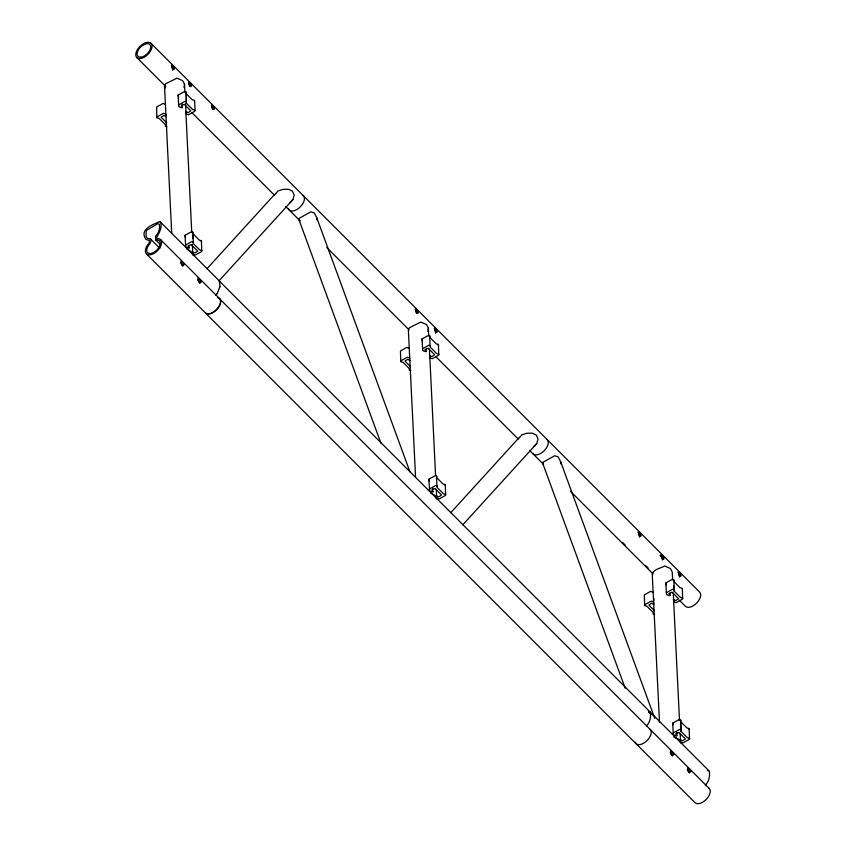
<?xml version="1.0" encoding="UTF-8"?>
<svg xmlns="http://www.w3.org/2000/svg" width="846" height="846" viewBox="0 0 846 846"><rect width="100%" height="100%" fill="white"/><g stroke="black" fill="none" stroke-linecap="round" stroke-linejoin="round"><path stroke-width="1.27" d="M185.877 111.408L188.129 112.708L190.815 110.837L184.354 104.375L181.181 105.761L182.25 107.347L181.689 107.802L178.876 106.755L178.622 104.904L178.136 95.09L184.534 91.537L186.183 92.129L186.384 103.244L192.846 109.705L194.591 109.874L194.887 111.228L188.489 114.792L186.205 114.073L185.475 103.921M186.183 92.129L186.384 103.244M192.74 233.316L199.222 240.116L201.454 240.772L201.75 251.452L195.352 255.006L193.057 254.297L192.507 251.992L194.992 252.933L197.678 251.061L191.217 244.6L188.034 245.985L189.07 247.963L185.739 246.979L184.999 235.315L191.386 231.762L192.55 231.867L193.004 238.561M193.036 232.354L193.237 243.468L199.698 249.93L201.93 250.585M430.032 336.042L429.757 337.332L436.219 343.793L438.45 344.449L438.736 355.13L432.348 358.693L430.054 357.974L429.504 355.669L431.978 356.621L434.675 354.738L428.213 348.277L425.03 349.662L426.067 351.64L422.736 350.656L421.985 338.992L428.383 335.439L429.546 335.555L430.233 347.146L436.695 353.617L438.926 354.273M436.896 476.266L436.61 477.556L443.071 484.018L445.303 484.673L445.599 495.354L439.201 498.918L436.917 498.199L436.356 495.893L438.841 496.845L441.527 494.963L435.066 488.502L431.894 489.887L432.919 491.864L429.588 490.881L428.848 479.217L435.246 475.664L436.399 475.769L437.086 487.37L443.558 493.842L445.779 494.498M673.902 580.694L673.416 579.478L672.253 579.373L665.865 582.926L666.341 592.739L666.606 594.59L669.419 595.637L669.969 595.182L668.911 593.596L672.084 592.2L678.545 598.672L675.859 600.544L673.374 599.592L673.924 601.908L676.218 602.616L682.616 599.063L682.32 588.382L680.089 587.727L673.628 581.265M673.913 579.965L674.103 591.079L680.565 597.54L682.796 598.196M680.491 721.49L686.952 727.951L689.183 728.607L689.469 739.288L683.082 742.841L680.787 742.132L680.237 739.816L682.711 740.768L685.408 738.896L678.947 732.425L675.764 733.82L676.832 735.407L676.271 735.861L673.469 734.814L673.205 732.964L672.718 723.15L679.116 719.597L680.766 720.189L680.47 721.141M680.766 720.189L680.967 731.304L687.428 737.765L689.659 738.421M275.542 194.03L277.974 190.974L282.659 189.409L288.253 189.218L292.547 191.217L294.165 195.13L292.906 199.645L218.945 280.914M519.402 437.932L521.823 434.886L526.519 433.311L532.102 433.12L536.396 435.13L538.014 439.032L536.755 443.558L462.794 524.827M182.704 265.961L180.589 262.44M199.815 283.103L197.636 279.466M672.337 755.816L670.159 752.189M689.363 772.832L687.248 769.31M184.016 87.508L184.513 84.209L182.662 80.656L176.941 78.16L165.414 83.923L164.515 86.176L171.717 233.316M427.865 331.421L428.362 328.111L426.511 324.557L420.79 322.062L409.274 327.825L408.364 330.077L415.566 477.229M166.958 126.741L165.308 126.139L165.594 124.848L159.133 118.377L156.901 117.721L156.605 107.04L163.003 103.487L165.446 104.439M156.901 117.721L157.092 116.864L163.479 113.301L165.774 114.009L166.091 116.674L163.849 115.373L161.152 117.256L166.694 122.797M194.411 101.414L194.104 100.061L192.359 99.891L185.898 93.43M201.263 241.639L201.454 240.772M410.818 370.643L409.168 370.04L409.443 368.75L402.982 362.289L400.75 361.633L400.454 350.953L406.852 347.389L409.295 348.341M400.75 361.633L400.941 360.766L407.328 357.202L409.781 358.165M438.26 345.316L438.45 344.449M445.112 485.541L445.303 484.673M654.688 614.577L653.038 613.974L653.323 612.673L646.862 606.212L644.631 605.556L644.335 594.875L650.722 591.322L653.175 592.274M644.631 605.556L644.811 604.7L651.209 601.136L653.503 601.844L653.821 604.509L651.568 603.209L648.882 605.091L654.423 610.632M688.993 729.474L689.183 728.607M219.949 286.741L217.232 293.435M172.626 70.281L173.176 69.139L171.749 66.94M435.5 333.218L436.05 332.076L434.622 329.887M639.354 537.115L639.904 535.973L638.476 533.784M662.27 560.041L662.756 558.635L659.975 555.293M679.349 577.12L679.898 575.967L678.471 573.778M215.793 295.339L217.295 293.403M646.439 726.069C649.94 722.325 651.198 717.144 650.267 712.142L648.512 711.676M705.448 785.099C708.959 781.355 710.206 776.173 709.276 771.161L219.04 280.745L219.685 281.369L219.886 286.773M206.9 268.817L275.585 193.353M450.759 512.718L519.433 437.255M289.797 202.807L292.906 199.645M533.646 446.709L536.755 443.558M178.622 104.904L185.01 101.351L186.659 101.954M185.475 245.129L191.873 241.575L193.523 242.178M422.471 348.816L428.859 345.253L430.508 345.855M429.324 489.041L435.722 485.477L437.371 486.08M666.341 592.739L672.739 589.186L674.389 589.778M673.205 732.964L679.592 729.411L681.242 730.003M380.901 443.103L298.585 218.649L310.852 211.817L314.289 212.97L316.764 217.739L410.003 471.952M625.215 688.253L542.434 462.561L554.701 455.73L558.138 456.872L560.612 461.641L654.762 718.339M160.095 221.684L158.921 221.874C151.889 225.089 139.114 229.53 145.967 239.418L149.33 240.454L149.139 243.151A10.057 5.636 -45 0 0 147.468 254.572A10.057 5.636 -45 0 0 159.947 247.624A10.057 5.636 -45 0 0 157.282 238.614L156.521 237.62C158.995 232.946 162.337 228.124 160.677 222.339L160.095 221.684L219.103 280.703M707.52 770.695L708.694 770.505M155.706 239.978L156.658 239.957A8.386 4.706 -45 0 1 158.879 247.476A8.386 4.706 -45 0 1 148.473 253.282A8.386 4.706 -45 0 1 149.858 243.743L151.117 240.624L150.577 239.016L147.267 238.35L145.998 236.034L146.273 230.524L157.62 223.756L159.376 224.211C160.264 228.653 158.699 233.115 155.527 236.267L155.706 239.978L160.317 244.589M673.68 736.845L678.735 739.288L680.586 742.841L680.163 733.334M409.94 360.586L407.698 359.286L405.001 361.157L410.543 366.699M186.977 249.115L191.016 251.452L192.867 255.006L192.349 244.494M430.826 493.017L434.865 495.354L436.716 498.907L436.293 489.4M648.85 712.427L652.752 714.859M178.665 97.11L178.136 95.09M422.524 341.023L421.985 338.992M185.528 237.335L184.999 235.315M429.377 481.247L428.848 479.217M625.162 545.014L622.614 542.466M648.089 567.941L645.53 565.392M150.789 43.114L699.452 591.904A10.057 5.636 -45 0 1 696.924 602.817A10.057 5.636 -45 0 1 685.672 606.529L679.169 600.026M137.01 57.75L165.816 86.556M191.841 112.592L274.548 195.31M285.694 206.466L299.695 220.468M326.789 247.571L409.009 329.803M436.102 356.906L518.323 439.137M529.533 450.358L543.492 464.317M570.437 491.272L653.144 574M160.391 239.429L219.4 298.458M150.577 239.016L159.799 248.238M146.612 254.064L205.62 313.083A10.057 5.636 -45 0 0 218.004 308.039A10.057 5.636 -45 0 0 217.485 297.665M415.619 310.873L417.046 313.062M211.733 106.945L213.171 109.134M188.817 84.018L190.244 86.207M542.434 462.561L543.449 464.042M298.585 218.649L300.108 220.88M164.515 86.176L165.446 87.952M665.865 582.926L666.13 584.766M672.718 723.15L672.982 724.99M560.612 461.641L560.856 463.82M316.764 217.739L317.007 219.918M673.85 585.834L674.103 591.079M680.586 723.594L680.967 731.304M672.623 579.922L672.242 572.044L670.381 568.491L664.67 565.995C660.694 568.322 653.768 569.051 652.245 574.011L659.499 722.463M673.268 593.067L679.497 720.506M669.821 593.12L669.937 595.573M676.62 732.118L676.8 735.798M653.757 598.027L653.873 600.48M428.362 328.111L428.753 335.999M429.43 349.176L435.563 475.262M425.94 349.187L426.067 351.64M432.74 488.184L432.919 491.864M194.591 100.547L195.077 110.361M184.513 84.209L184.893 92.098M185.856 111.799L191.767 232.671M182.038 104.058L182.218 107.738M188.954 245.509L189.07 247.963M303.196 195.563A10.057 5.636 -45 0 1 299.399 207.693A10.057 5.636 -45 0 1 288.338 208.507M649.982 729.231A10.057 5.636 -45 0 1 646.185 741.36A10.057 5.636 -45 0 1 635.124 742.175M547.045 439.465A10.057 5.636 -45 0 1 544.517 450.379A10.057 5.636 -45 0 1 533.266 454.091M171.505 65.364L172.499 69.086L173.969 69.531L174.456 68.124L171.675 64.772L171.505 65.364M188.573 82.432L189.567 86.165L191.037 86.609L191.524 85.203L188.743 81.851L188.573 82.432M184.079 264.65L182.852 265.813L181.478 264.438L180.949 261.012L184.079 264.65M201.189 281.771L199.931 282.966L198.514 281.549L197.975 278.027L201.189 281.771M211.5 105.369L212.494 109.092L213.964 109.536L214.44 108.129L211.669 104.777L211.5 105.369M415.375 309.298L416.369 313.02L417.85 313.464L418.326 312.058L415.555 308.705L415.375 309.298M434.379 328.301L435.383 332.023L436.853 332.467L437.329 331.061L434.558 327.709L434.379 328.301M638.233 532.197L639.227 535.92L640.697 536.364L641.183 534.958L638.402 531.605L638.233 532.197M661.16 555.124L662.154 558.846L663.624 559.291L664.099 557.884L661.329 554.542L661.16 555.124M678.228 572.203L679.222 575.925L680.692 576.369L681.178 574.963L678.397 571.61L678.228 572.203M673.712 754.495L672.454 755.69L671.037 754.272L670.497 750.74L673.712 754.495M690.738 771.52L689.511 772.684L688.136 771.309L687.618 767.882L690.738 771.52M708.99 788.25L219.336 298.49A10.057 5.636 -45 0 1 216.809 309.403A10.057 5.636 -45 0 1 205.557 313.115L695.211 802.886A10.057 5.636 -45 0 0 706.463 799.163A10.057 5.636 -45 0 0 708.99 788.25M140.743 57.221A8.386 4.706 -45 0 0 150.694 46.646A8.386 4.706 -45 0 0 140.256 47.429A8.386 4.706 -45 0 0 140.743 57.221M140.108 58.564A10.057 5.636 -45 0 0 152.047 45.896A10.057 5.636 -45 0 0 139.537 46.837A10.057 5.636 -45 0 0 140.108 58.564"/></g></svg>
